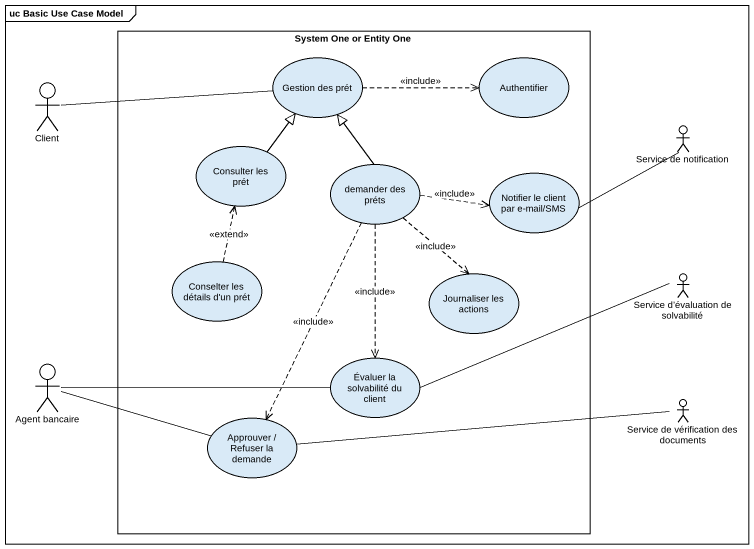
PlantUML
@startuml
mainframe uc Basic Use Case Model
rectangle "System One or Entity One" as System_One_or_Entity_One {
  usecase "Gestion des prét" as Gestion_des_prét
  usecase Authentifier
  usecase "Consulter les prét" as Consulter_les_prét
  usecase "demander des préts" as demander_des_préts
  usecase "Notifier le client par e-mail/SMS" as Notifier_le_client_par_e
  usecase "Conselter les détails d'un prét" as Conselter_les_détails_d_un
  usecase "Journaliser les actions" as Journaliser_les_actions
  usecase "Évaluer la solvabilité du client" as Évaluer_la_solvabilité_du
  usecase "Approuver / Refuser la demande" as Approuver_Refuser_la_demande
}
actor Client
actor "Service de notification" as Service_de_notification
actor "Service d’évaluation de solvabilité" as Service_d_évaluation_de
actor "Agent bancaire" as Agent_bancaire
actor "Service de vérification des documents" as Service_de_vérification_des
Gestion_des_prét .right.> Authentifier : <<include>>
Client -right- Gestion_des_prét
Consulter_les_prét -up-|> Gestion_des_prét
demander_des_préts -up-|> Gestion_des_prét
demander_des_préts .right.> Notifier_le_client_par_e : <<include>>
demander_des_préts ..> Journaliser_les_actions : <<include>>
demander_des_préts ..> Évaluer_la_solvabilité_du : <<include>>
demander_des_préts ..> Approuver_Refuser_la_demande : <<include>>
Notifier_le_client_par_e -right- Service_de_notification
Conselter_les_détails_d_un .up.> Consulter_les_prét : <<extend>>
Agent_bancaire -right- Évaluer_la_solvabilité_du
Agent_bancaire -right- Approuver_Refuser_la_demande
Évaluer_la_solvabilité_du -right- Service_d_évaluation_de
Approuver_Refuser_la_demande -right- Service_de_vérification_des
@enduml
